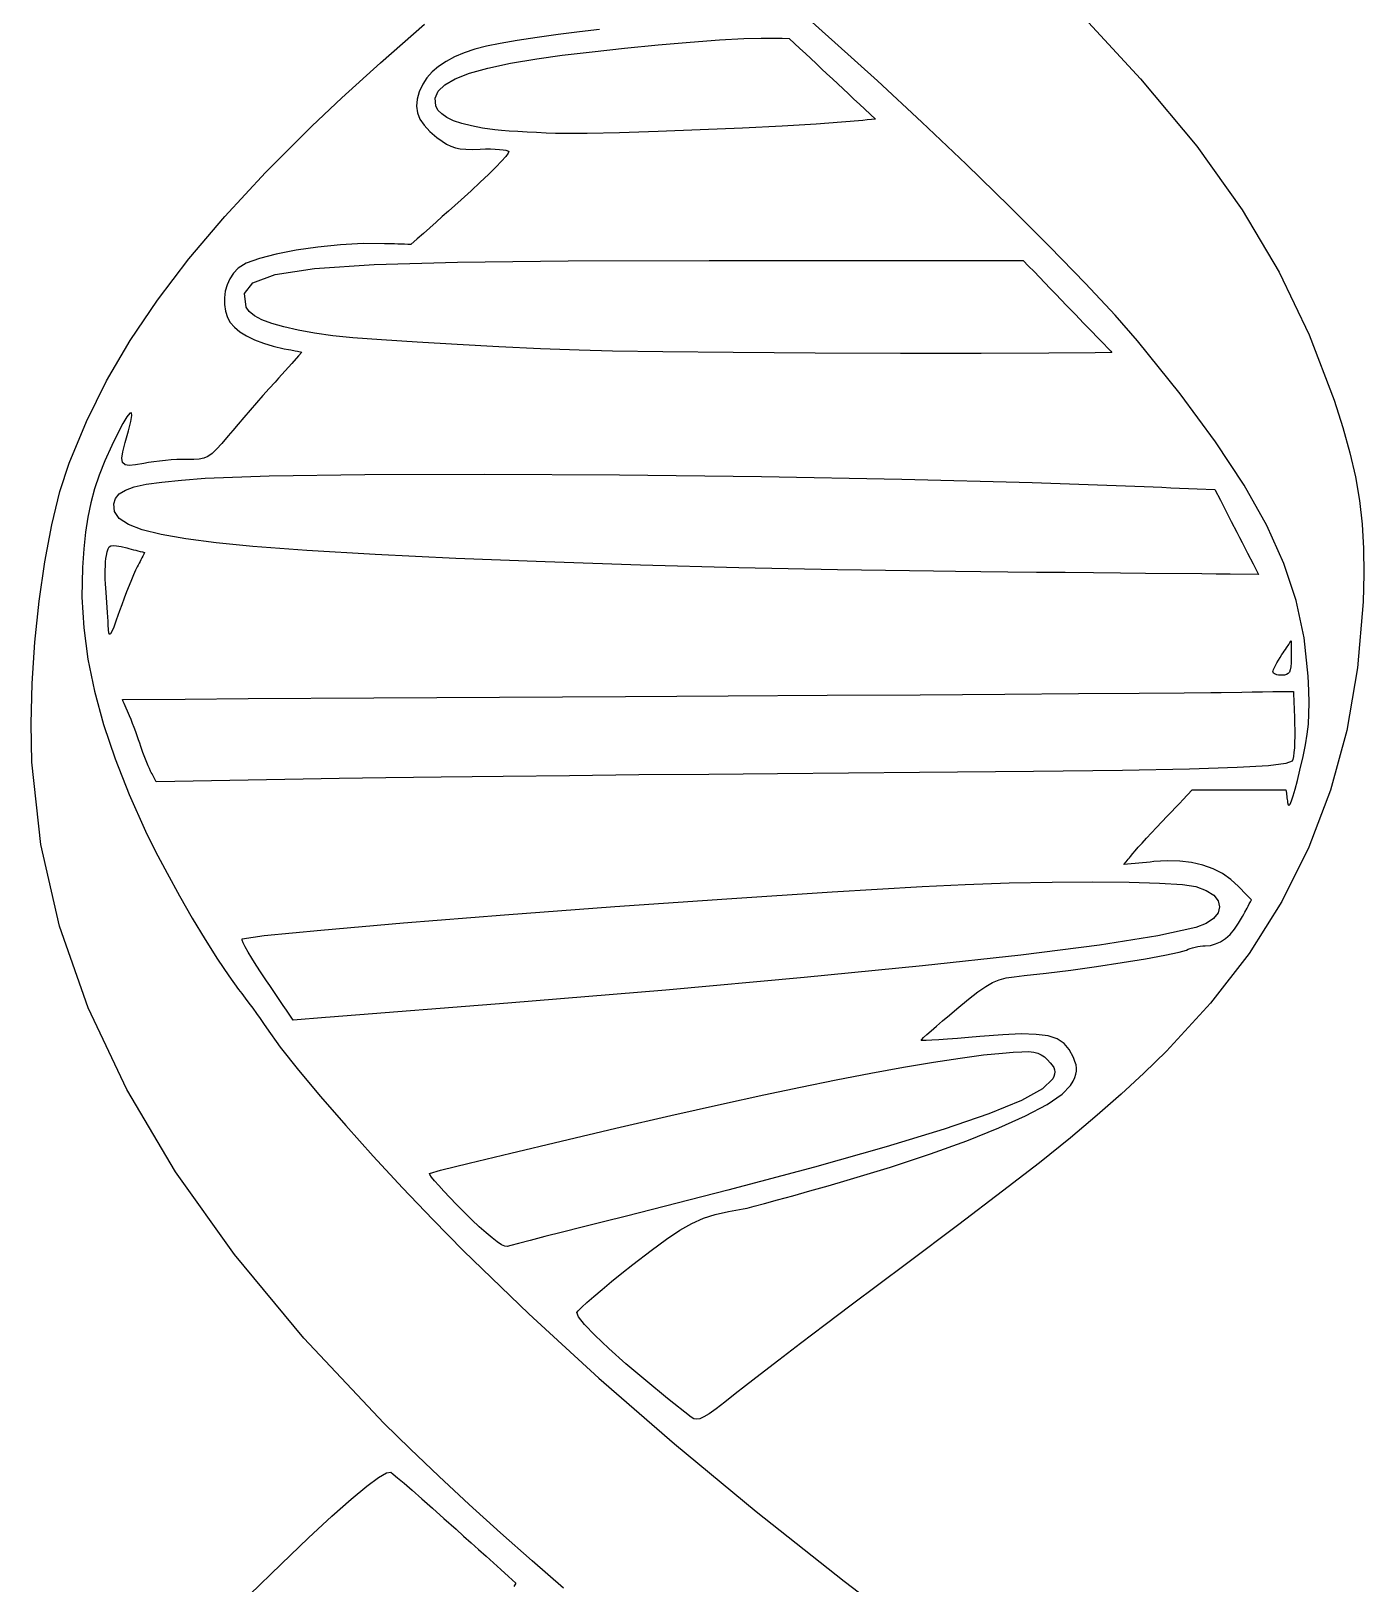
# Model space of a CAD drawing. Extents: x 0.3 to 13.7, y 0.1 to 13.4.
# Drawn here: x 5.135 to 8.365, y 3.976 to 7.739 of the extents above; entities that cross this region are included whole.
import ezdxf

# ---------------------------------------------------------------- set-up
doc = ezdxf.new("R2010")
doc.units = 0
doc.layers.get('0').update_dxf_attribs({"linetype": 'CONTINUOUS'})

msp = doc.modelspace()

# ---------------------------------------------------------------- linework, layer by layer
at = {"color": 0}
for points in [[(7.65875, 7.80181), (7.82411, 7.62321), (7.9599, 7.45964), (8.07047, 7.30539), (8.15994, 7.15506), (8.23269, 7.00319), (8.29297, 6.84418), (8.31401, 6.77843), (8.33111, 6.71707), (8.34451, 6.65864), (8.35439, 6.60151), (8.361, 6.54422), (8.36458, 6.48514), (8.36529, 6.42275), (8.36344, 6.35558), (8.34987, 6.1959), (8.32363, 6.04394), (8.2844, 5.89925), (8.23204, 5.76139), (8.16624, 5.62961), (8.08686, 5.50369), (7.99365, 5.38292), (7.88639, 5.26687), (7.83188, 5.21371), (7.77724, 5.16287), (7.71907, 5.11154), (7.65403, 5.05713), (7.57861, 4.99669), (7.48953, 4.92751), (7.38336, 4.84685), (7.25672, 4.7519), (7.18929, 4.70144), (7.12294, 4.65153), (7.05931, 4.60351), (7.00011, 4.55875), (6.9471, 4.51839), (6.90192, 4.48372), (6.86626, 4.45611), (6.84185, 4.43685), (6.81603, 4.41618), (6.79525, 4.40018), (6.77875, 4.38846), (6.7659, 4.38064), (6.75581, 4.37625), (6.74783, 4.37494), (6.74115, 4.37631), (6.73514, 4.37993), (6.67785, 4.42529), (6.62468, 4.46892), (6.57676, 4.50971), (6.53532, 4.54656), (6.50151, 4.57844), (6.47646, 4.60428), (6.46137, 4.62299), (6.45747, 4.63351), (6.46094, 4.63807), (6.46946, 4.64638), (6.48232, 4.65815), (6.49908, 4.67269), (6.5191, 4.68961), (6.54183, 4.70844), (6.56679, 4.72868), (6.59337, 4.74989), (6.63764, 4.78429), (6.67492, 4.81174), (6.70725, 4.83322), (6.73643, 4.84967), (6.76449, 4.86203), (6.79335, 4.87136), (6.82493, 4.87864), (6.86111, 4.88476), (6.87028, 4.88678), (6.88786, 4.89128), (6.91292, 4.89794), (6.94433, 4.90657), (6.98107, 4.91683), (7.02214, 4.92839), (7.06651, 4.94103), (7.11313, 4.95443), (7.21767, 4.986), (7.31461, 5.01801), (7.40261, 5.04986), (7.48004, 5.08083), (7.54546, 5.11035), (7.59733, 5.13781), (7.63411, 5.16249), (7.65435, 5.18375), (7.66021, 5.19417), (7.66456, 5.20307), (7.66743, 5.21104), (7.66883, 5.21847), (7.66889, 5.22581), (7.66758, 5.23351), (7.66493, 5.24208), (7.66108, 5.25196), (7.65121, 5.27078), (7.63846, 5.2856), (7.62169, 5.2965), (7.59967, 5.30376), (7.57112, 5.30778), (7.53494, 5.30881), (7.4899, 5.30697), (7.43474, 5.30263), (7.40662, 5.30018), (7.38032, 5.29796), (7.35633, 5.29611), (7.33529, 5.29465), (7.31776, 5.29351), (7.30436, 5.29281), (7.29568, 5.29264), (7.29226, 5.29297), (7.29351, 5.29503), (7.29813, 5.29986), (7.30588, 5.30718), (7.31635, 5.31651), (7.32915, 5.32781), (7.34403, 5.34056), (7.36051, 5.35449), (7.37831, 5.36931), (7.4069, 5.39268), (7.42979, 5.41064), (7.44868, 5.42393), (7.46528, 5.43343), (7.48122, 5.44), (7.49815, 5.44439), (7.51785, 5.44749), (7.54199, 5.45014), (7.59478, 5.45594), (7.65457, 5.4636), (7.71729, 5.47244), (7.77897, 5.48178), (7.83561, 5.49104), (7.88314, 5.49962), (7.91764, 5.50683), (7.935, 5.51204), (7.9394, 5.51411), (7.9445, 5.516), (7.95014, 5.51774), (7.95617, 5.51926), (7.96235, 5.52051), (7.96853, 5.52138), (7.9745, 5.52197), (7.98014, 5.52225), (7.99328, 5.52333), (8.00592, 5.52669), (8.01801, 5.53222), (8.02962, 5.54004), (8.04075, 5.55003), (8.05143, 5.56228), (8.06158, 5.57682), (8.07135, 5.59358), (8.074, 5.59864), (8.07667, 5.60357), (8.08197, 5.61372), (8.08464, 5.61871), (8.08729, 5.62375), (8.08996, 5.62875), (8.09261, 5.63379), (8.08479, 5.64193), (8.08089, 5.64606), (8.06136, 5.66639), (8.04297, 5.68311), (8.02235, 5.69726), (7.99951, 5.70876), (7.97467, 5.71756), (7.94775, 5.72385), (7.919, 5.72738), (7.8884, 5.72819), (7.85612, 5.72624), (7.847, 5.72537), (7.83794, 5.72444), (7.82883, 5.72353), (7.81972, 5.72265), (7.81065, 5.72174), (7.80154, 5.72081), (7.79243, 5.71989), (7.78336, 5.71903), (7.78879, 5.72564), (7.7915, 5.729), (7.79422, 5.73232), (7.79699, 5.73562), (7.79969, 5.73893), (7.80512, 5.74561), (7.81076, 5.75222), (7.81842, 5.76096), (7.82781, 5.77138), (7.83854, 5.78321), (7.85026, 5.7959), (7.86263, 5.80925), (7.87537, 5.82275), (7.88813, 5.83615), (7.91872, 5.868), (7.92637, 5.87608), (7.94933, 5.90001), (8.17632, 5.90001), (8.17681, 5.89621), (8.17731, 5.89231), (8.17779, 5.88857), (8.17822, 5.88476), (8.17871, 5.88092), (8.17919, 5.87711), (8.17969, 5.87321), (8.18018, 5.86947), (8.18147, 5.86388), (8.18349, 5.86268), (8.18619, 5.86589), (8.18956, 5.87343), (8.19368, 5.88547), (8.19851, 5.90192), (8.20404, 5.92285), (8.21029, 5.94829), (8.21783, 5.98085), (8.22368, 6.00917), (8.22792, 6.03483), (8.23068, 6.05925), (8.2321, 6.0841), (8.23232, 6.11079), (8.2315, 6.14094), (8.22971, 6.17606), (8.22006, 6.26878), (8.20107, 6.35872), (8.17139, 6.44868), (8.12972, 6.54101), (8.07476, 6.63857), (8.00515, 6.74387), (7.9196, 6.85954), (7.81668, 6.98817), (7.76269, 7.05013), (7.69043, 7.12761), (7.60363, 7.21685), (7.50608, 7.31418), (7.40147, 7.41601), (7.29362, 7.5185), (7.18614, 7.61817), (7.0829, 7.71115), (7.05197, 7.73861), (7.01156, 7.77479)], [(6.42524, 3.9661), (6.3495, 4.03163), (6.27289, 4.0995), (6.19694, 4.16846), (6.12343, 4.23676), (6.05399, 4.303), (5.99029, 4.36567), (5.79633, 4.57135), (5.62799, 4.77419), (5.48492, 4.97478), (5.36681, 5.17383), (5.27333, 5.37196), (5.2041, 5.56976), (5.15886, 5.76785), (5.13715, 5.96696), (5.13504, 6.05985), (5.13747, 6.15771), (5.1441, 6.25776), (5.15451, 6.35715), (5.16835, 6.45307), (5.18539, 6.54275), (5.20514, 6.62343), (5.22732, 6.69217), (5.26904, 6.79275), (5.31808, 6.89128), (5.37528, 6.98893), (5.44151, 7.08708), (5.51774, 7.18679), (5.60482, 7.28944), (5.70361, 7.39621), (5.81511, 7.50836), (5.88792, 7.57693), (5.98178, 7.66178), (6.08817, 7.75553)], [(6.51303, 7.743), (6.46414, 7.73747), (6.41265, 7.73085), (6.36149, 7.72364), (6.31353, 7.71619), (6.2716, 7.70899), (6.23867, 7.70226), (6.21067, 7.69493), (6.18494, 7.68625), (6.16162, 7.67643), (6.14079, 7.66536), (6.12256, 7.65315), (6.10704, 7.63992), (6.09429, 7.62554), (6.08436, 7.6104), (6.07574, 7.59158), (6.07069, 7.57389), (6.06928, 7.55718), (6.07156, 7.54118), (6.07764, 7.52576), (6.08746, 7.51074), (6.10113, 7.49588), (6.11865, 7.48107), (6.13103, 7.47206), (6.14208, 7.46496), (6.15267, 7.45969), (6.16347, 7.45594), (6.17524, 7.45361), (6.18864, 7.45242), (6.20449, 7.45226), (6.22347, 7.45285), (6.23643, 7.45324), (6.24875, 7.45324), (6.26014, 7.4529), (6.27029, 7.45221), (6.27897, 7.45128), (6.28581, 7.45003), (6.29058, 7.44846), (6.29303, 7.44672), (6.29161, 7.44276), (6.2856, 7.43479), (6.27528, 7.42329), (6.26124, 7.40875), (6.24397, 7.3916), (6.22385, 7.37244), (6.20144, 7.35167), (6.17719, 7.32975), (6.162, 7.31625), (6.14686, 7.30274), (6.13167, 7.28922), (6.11654, 7.27572), (6.10135, 7.26221), (6.08615, 7.24864), (6.07101, 7.23514), (6.05583, 7.22157), (6.04785, 7.2219), (6.03982, 7.22217), (6.03185, 7.22244), (6.02382, 7.22271), (6.01585, 7.22299), (6.00782, 7.22325), (5.99983, 7.22347), (5.99181, 7.22374), (5.93956, 7.22385), (5.88482, 7.22097), (5.82997, 7.21556), (5.7774, 7.20801), (5.72944, 7.19868), (5.68842, 7.18799), (5.65674, 7.17637), (5.63667, 7.16417), (5.62592, 7.1524), (5.61714, 7.13894), (5.6104, 7.12429), (5.60585, 7.10867), (5.60351, 7.09256), (5.60351, 7.07633), (5.60596, 7.06039), (5.61083, 7.04503), (5.61774, 7.03282), (5.62788, 7.02115), (5.64117, 7.01025), (5.65739, 7.00011), (5.67638, 6.99083), (5.69803, 6.98258), (5.72217, 6.97537), (5.74854, 6.96924), (5.75928, 6.96712), (5.76465, 6.9661), (5.77539, 6.96392), (5.78082, 6.96289), (5.79156, 6.96072), (5.78336, 6.95171), (5.76708, 6.9336), (5.75896, 6.92458), (5.75076, 6.91547), (5.74262, 6.90647), (5.73449, 6.89746), (5.72635, 6.8884), (5.71224, 6.87261), (5.69715, 6.85574), (5.68164, 6.83806), (5.66607, 6.82026), (5.65088, 6.80279), (5.63667, 6.78618), (5.62375, 6.77106), (5.61274, 6.75786), (5.59722, 6.73947), (5.58458, 6.72542), (5.57379, 6.71517), (5.56386, 6.70817), (5.55382, 6.70378), (5.54258, 6.7015), (5.52924, 6.70068), (5.51269, 6.70074), (5.50125, 6.70074), (5.4885, 6.70036), (5.47488, 6.6996), (5.46078, 6.6984), (5.44661, 6.697), (5.43289, 6.69532), (5.41997, 6.69336), (5.40831, 6.69129), (5.38813, 6.68761), (5.37304, 6.68625), (5.36279, 6.68799), (5.35699, 6.69368), (5.35531, 6.704), (5.35732, 6.71972), (5.36274, 6.7416), (5.37115, 6.77046), (5.37722, 6.79308), (5.37967, 6.80751), (5.37858, 6.81401), (5.37435, 6.81272), (5.36719, 6.80399), (5.35732, 6.78792), (5.34506, 6.76481), (5.33068, 6.73486), (5.31413, 6.6976), (5.30035, 6.66282), (5.28907, 6.62929), (5.27994, 6.59581), (5.27268, 6.56125), (5.26708, 6.52442), (5.26281, 6.484), (5.25956, 6.43892), (5.25819, 6.36686), (5.26258, 6.29313), (5.27285, 6.21724), (5.2889, 6.13911), (5.31087, 6.05854), (5.33876, 5.97526), (5.37267, 5.88917), (5.41265, 5.80003), (5.4369, 5.75092), (5.46463, 5.69808), (5.49468, 5.64344), (5.52588, 5.58931), (5.55701, 5.53749), (5.58686, 5.49007), (5.61426, 5.44917), (5.63803, 5.41661), (5.64561, 5.40674), (5.65408, 5.39561), (5.66297, 5.38357), (5.67215, 5.37104), (5.68121, 5.3584), (5.69, 5.34597), (5.69819, 5.33431), (5.70546, 5.32368), (5.7391, 5.27707), (5.78347, 5.22081), (5.83686, 5.15674), (5.89774, 5.08675), (5.96446, 5.01258), (6.03538, 4.93608), (6.10894, 4.85906), (6.18343, 4.78336), (6.34104, 4.63053), (6.51101, 4.47493), (6.69439, 4.31565), (6.89225, 4.15186), (7.10563, 3.98258), (7.33567, 3.80701)], [(5.66471, 3.94928), (5.74132, 4.02387), (5.80778, 4.08729), (5.86431, 4.13986), (5.91118, 4.18164), (5.94868, 4.21311), (5.97694, 4.23421), (5.99625, 4.24522), (6.00689, 4.24642), (6.01247, 4.24224), (6.02344, 4.23318), (6.03907, 4.21983), (6.05875, 4.20281), (6.08187, 4.18251), (6.10769, 4.15967), (6.13569, 4.13476), (6.1651, 4.1084), (6.18321, 4.09212), (6.20133, 4.07574), (6.21951, 4.05946), (6.23763, 4.04318), (6.25575, 4.02686), (6.27387, 4.01058), (6.29204, 3.99419), (6.31017, 3.97792), (6.30539, 3.96946)]]:
    msp.add_lwpolyline(points, dxfattribs=at)
for points in [[(6.25939, 7.49972), (6.22911, 7.50385), (6.20226, 7.5089), (6.17893, 7.51486), (6.15907, 7.52171), (6.14285, 7.5294), (6.13021, 7.53797), (6.12125, 7.54736), (6.11604, 7.55757), (6.11431, 7.57596), (6.12142, 7.59304), (6.13753, 7.60872), (6.16292, 7.62337), (6.19775, 7.63687), (6.24224, 7.64942), (6.29665, 7.66108), (6.36111, 7.67193), (6.42219, 7.68033), (6.49457, 7.68896), (6.57357, 7.69743), (6.65451, 7.70524), (6.73275, 7.71197), (6.80365, 7.71729), (6.86257, 7.72071), (6.90483, 7.72179), (6.91331, 7.72162), (6.94694, 7.72146), (6.9554, 7.7214), (6.97222, 7.72131), (6.98529, 7.70904), (6.99843, 7.69683), (7.0115, 7.68451), (7.02463, 7.67231), (7.03771, 7.66004), (7.05083, 7.64779), (7.06392, 7.63553), (7.07704, 7.62332), (7.09011, 7.61106), (7.10325, 7.59879), (7.11632, 7.58653), (7.12944, 7.57428), (7.14253, 7.56201), (7.15565, 7.54975), (7.16872, 7.53754), (7.18186, 7.52528), (7.1715, 7.52436), (7.16118, 7.52344), (7.15087, 7.52251), (7.14051, 7.52165), (7.13021, 7.52072), (7.1199, 7.51986), (7.1096, 7.51893), (7.09924, 7.51801), (7.03771, 7.51351), (6.95514, 7.50874), (6.85894, 7.5039), (6.75629, 7.4994), (6.65457, 7.49556), (6.56104, 7.49262), (6.48301, 7.49083), (6.42779, 7.49056), (6.40631, 7.491), (6.38357, 7.49175), (6.36025, 7.49274), (6.33708, 7.49388), (6.31472, 7.49517), (6.29383, 7.49664), (6.27518, 7.49821), (6.25939, 7.49978), (6.25939, 7.49972)], [(6.54443, 6.96311), (6.46317, 6.96544), (6.36942, 6.96913), (6.26893, 6.97379), (6.16743, 6.97911), (6.07075, 6.98481), (5.98454, 6.9905), (5.91461, 6.99588), (5.86664, 7.00076), (5.82206, 7.00706), (5.78239, 7.01411), (5.74783, 7.02192), (5.71853, 7.03033), (5.69461, 7.03939), (5.67617, 7.04904), (5.66336, 7.05925), (5.65636, 7.06993), (5.65213, 7.10308), (5.6729, 7.12913), (5.72683, 7.14893), (5.82194, 7.16331), (5.96653, 7.17313), (6.16862, 7.1791), (6.43642, 7.18212), (6.77806, 7.18306), (6.96843, 7.18306), (7.06358, 7.18311), (7.15881, 7.18311), (7.25396, 7.18317), (7.44428, 7.18317), (7.5395, 7.18321), (7.55263, 7.16954), (7.56581, 7.15593), (7.57894, 7.14231), (7.59212, 7.12869), (7.60525, 7.11507), (7.61843, 7.1014), (7.63157, 7.08778), (7.64475, 7.07417), (7.66596, 7.05214), (7.68599, 7.03142), (7.70426, 7.01247), (7.72043, 6.99571), (7.734, 6.98172), (7.74451, 6.97081), (7.75157, 6.96349), (7.75461, 6.96035), (7.71392, 6.95882), (7.60167, 6.95801), (7.43782, 6.95768), (7.2424, 6.95796), (7.03538, 6.95865), (6.83675, 6.95975), (6.66644, 6.96126), (6.54443, 6.96311)], [(7.32221, 6.42985), (7.08946, 6.43317), (6.85026, 6.43821), (6.61165, 6.44472), (6.38064, 6.45242), (6.16422, 6.46104), (5.96935, 6.47038), (5.803, 6.48014), (5.67219, 6.49007), (5.58361, 6.49903), (5.51004, 6.50851), (5.45068, 6.51893), (5.40462, 6.53049), (5.37093, 6.54346), (5.34879, 6.55817), (5.33735, 6.57482), (5.33561, 6.59369), (5.33974, 6.60656), (5.34874, 6.61735), (5.36356, 6.62646), (5.38514, 6.63417), (5.41433, 6.64057), (5.45215, 6.64615), (5.49946, 6.65099), (5.55718, 6.65549), (5.71175, 6.6614), (5.94422, 6.66461), (6.23426, 6.66521), (6.56136, 6.66336), (6.90522, 6.65924), (7.24528, 6.65306), (7.56125, 6.64501), (7.83268, 6.63525), (7.85411, 6.63433), (7.8756, 6.6334), (7.89703, 6.63243), (7.91846, 6.63151), (7.93989, 6.63058), (7.96137, 6.62967), (8.00424, 6.62782), (8.01747, 6.60211), (8.02403, 6.58925), (8.03065, 6.57633), (8.03728, 6.56358), (8.04383, 6.55072), (8.05707, 6.52501), (8.06364, 6.5121), (8.07026, 6.49935), (8.07687, 6.48649), (8.08344, 6.47364), (8.09668, 6.44786), (8.10325, 6.43511), (8.10986, 6.42225), (8.04129, 6.4229), (8.007, 6.42318), (7.97265, 6.4235), (7.8355, 6.42475), (7.7755, 6.42529), (7.71013, 6.426), (7.64144, 6.42665), (7.57156, 6.42731), (7.50256, 6.428), (7.43664, 6.42865), (7.37582, 6.42931), (7.32221, 6.42985)], [(5.322, 6.30003), (5.32156, 6.30886), (5.32096, 6.31907), (5.32026, 6.33029), (5.31944, 6.34218), (5.31863, 6.35433), (5.31771, 6.36643), (5.31685, 6.3781), (5.31597, 6.38883), (5.31526, 6.39958), (5.31478, 6.41064), (5.31461, 6.42182), (5.31472, 6.43278), (5.31506, 6.44319), (5.31565, 6.45285), (5.31651, 6.46121), (5.3176, 6.4681), (5.31961, 6.47738), (5.32178, 6.48426), (5.32465, 6.48893), (5.32867, 6.49169), (5.33442, 6.49262), (5.34239, 6.49181), (5.35303, 6.48975), (5.36692, 6.48633), (5.37235, 6.48486), (5.38319, 6.48221), (5.38861, 6.48079), (5.3941, 6.47944), (5.39953, 6.47797), (5.40494, 6.47667), (5.41037, 6.47526), (5.40815, 6.47097), (5.40593, 6.46664), (5.40369, 6.46229), (5.40142, 6.45801), (5.39919, 6.45361), (5.39697, 6.44938), (5.39475, 6.44499), (5.39253, 6.44075), (5.3884, 6.43224), (5.38357, 6.4216), (5.37819, 6.40901), (5.37244, 6.39501), (5.36649, 6.38004), (5.36051, 6.36453), (5.35471, 6.3489), (5.34928, 6.33365), (5.34136, 6.31125), (5.33529, 6.29482), (5.33074, 6.28381), (5.32742, 6.27794), (5.32514, 6.27692), (5.32368, 6.28049), (5.32269, 6.28831), (5.322, 6.30003)], [(8.14453, 6.18614), (8.14497, 6.18847), (8.14626, 6.192), (8.14833, 6.1965), (8.15104, 6.20182), (8.15435, 6.20774), (8.1581, 6.21419), (8.16222, 6.22092), (8.16667, 6.22781), (8.16943, 6.23199), (8.17219, 6.23606), (8.17497, 6.24029), (8.17768, 6.24447), (8.18321, 6.25282), (8.18599, 6.25689), (8.18875, 6.26112), (8.18875, 6.2455), (8.18881, 6.24029), (8.18881, 6.21946), (8.18864, 6.20785), (8.18793, 6.19846), (8.18664, 6.19125), (8.18463, 6.18571), (8.18175, 6.18197), (8.17785, 6.17947), (8.17285, 6.17817), (8.16667, 6.17779), (8.16222, 6.17796), (8.15804, 6.17844), (8.15429, 6.17925), (8.15099, 6.18024), (8.14828, 6.18147), (8.14626, 6.18283), (8.14497, 6.18446), (8.14453, 6.18614)], [(5.42469, 5.94581), (5.42171, 5.95176), (5.41851, 5.95871), (5.41525, 5.96625), (5.412, 5.97428), (5.40881, 5.98242), (5.40587, 5.99056), (5.40321, 5.99832), (5.40093, 6.00558), (5.3986, 6.01307), (5.39572, 6.02171), (5.39247, 6.03108), (5.38889, 6.04096), (5.3851, 6.051), (5.38124, 6.06093), (5.37744, 6.07042), (5.37375, 6.07921), (5.36074, 6.10949), (5.35856, 6.11447), (5.35639, 6.11951), (5.50879, 6.12033), (5.66114, 6.12125), (5.96593, 6.12299), (6.11828, 6.12381), (6.27067, 6.12472), (6.42301, 6.12554), (6.57542, 6.12646), (6.82438, 6.12782), (7.06451, 6.12935), (7.29004, 6.13069), (7.49511, 6.13217), (7.67389, 6.1334), (7.82058, 6.1345), (7.92936, 6.13536), (7.99447, 6.13612), (8.01942, 6.1365), (8.06944, 6.1371), (8.09446, 6.13753), (8.11947, 6.13786), (8.14442, 6.13824), (8.19444, 6.13883), (8.19482, 6.12918), (8.19515, 6.11947), (8.19553, 6.10975), (8.19586, 6.10004), (8.19624, 6.09022), (8.19661, 6.08057), (8.19694, 6.07086), (8.19732, 6.06114), (8.19769, 6.04525), (8.19769, 6.02989), (8.19738, 6.0154), (8.19672, 6.00222), (8.19575, 5.99067), (8.19456, 5.98122), (8.19303, 5.97412), (8.19129, 5.96983), (8.17594, 5.96376), (8.1339, 5.95865), (8.05843, 5.95437), (7.94288, 5.95068), (7.78043, 5.94749), (7.5644, 5.94461), (7.28797, 5.94189), (6.94444, 5.93913), (6.77761, 5.93782), (6.60792, 5.93625), (6.44011, 5.93457), (6.27892, 5.93283), (6.12901, 5.9311), (5.99511, 5.92936), (5.882, 5.92779), (5.79432, 5.92626), (5.74989, 5.9254), (5.7054, 5.92453), (5.66097, 5.92367), (5.61649, 5.92279), (5.57206, 5.92193), (5.52756, 5.92106), (5.48313, 5.92019), (5.43864, 5.91932), (5.42822, 5.93918), (5.42643, 5.94249), (5.42469, 5.94581)], [(5.70546, 5.43767), (5.69254, 5.45697), (5.68072, 5.47521), (5.67025, 5.49197), (5.66135, 5.50683), (5.65429, 5.51942), (5.64925, 5.52924), (5.6466, 5.53586), (5.64643, 5.53907), (5.69982, 5.5471), (5.83697, 5.56044), (6.03782, 5.57764), (6.28222, 5.59706), (6.55018, 5.61719), (6.82156, 5.6365), (7.07633, 5.65332), (7.29443, 5.66635), (7.39876, 5.67111), (7.50521, 5.67458), (7.60975, 5.67665), (7.70817, 5.67731), (7.79639, 5.6766), (7.87022, 5.67449), (7.92551, 5.67101), (7.95822, 5.66607), (7.98329, 5.65668), (8.00114, 5.64475), (8.01187, 5.63113), (8.01546, 5.61669), (8.01183, 5.60226), (8.00108, 5.5886), (7.98312, 5.57656), (7.95801, 5.56694), (7.86556, 5.5466), (7.72418, 5.52425), (7.53412, 5.49994), (7.29557, 5.47368), (7.00874, 5.44542), (6.67372, 5.41521), (6.29081, 5.38303), (5.86014, 5.34907), (5.84896, 5.34819), (5.77035, 5.34212), (5.76221, 5.35406), (5.75413, 5.366), (5.74599, 5.37799), (5.7379, 5.38992), (5.72976, 5.40186), (5.72168, 5.41374), (5.71354, 5.42572), (5.70546, 5.43767)], [(6.18365, 4.8775), (6.16607, 4.8954), (6.14985, 4.91222), (6.13536, 4.92763), (6.12294, 4.94135), (6.1129, 4.9529), (6.10563, 4.96186), (6.1014, 4.96793), (6.10058, 4.97065), (6.12756, 4.97846), (6.19667, 4.99576), (6.29747, 5.02013), (6.41954, 5.04904), (6.55236, 5.08014), (6.68554, 5.11083), (6.8086, 5.13872), (6.91114, 5.16135), (6.99972, 5.18012), (7.08658, 5.1976), (7.17014, 5.2136), (7.24903, 5.22786), (7.32178, 5.24007), (7.38704, 5.25017), (7.44336, 5.25771), (7.48936, 5.26253), (7.51551, 5.26454), (7.53624, 5.26568), (7.55246, 5.26579), (7.56511, 5.26471), (7.57508, 5.26232), (7.58344, 5.25846), (7.59099, 5.25288), (7.59879, 5.24571), (7.60519, 5.23893), (7.61008, 5.23292), (7.61356, 5.22738), (7.61561, 5.22211), (7.61632, 5.21696), (7.61572, 5.21164), (7.61393, 5.20594), (7.61094, 5.19976), (7.58643, 5.17562), (7.53554, 5.14763), (7.4566, 5.11529), (7.34776, 5.07796), (7.20725, 5.03504), (7.03331, 4.98606), (6.82406, 4.93033), (6.57781, 4.86729), (6.52274, 4.85346), (6.47076, 4.84033), (6.42296, 4.82824), (6.38053, 4.81749), (6.34472, 4.80838), (6.31668, 4.80122), (6.29758, 4.79622), (6.28857, 4.79389), (6.28331, 4.79438), (6.27539, 4.79801), (6.26497, 4.80479), (6.25239, 4.81435), (6.23768, 4.8265), (6.22125, 4.84125), (6.20313, 4.85829), (6.18365, 4.8775)]]:
    msp.add_lwpolyline(points, close=True, dxfattribs=at)

doc.saveas('drawing.dxf')
